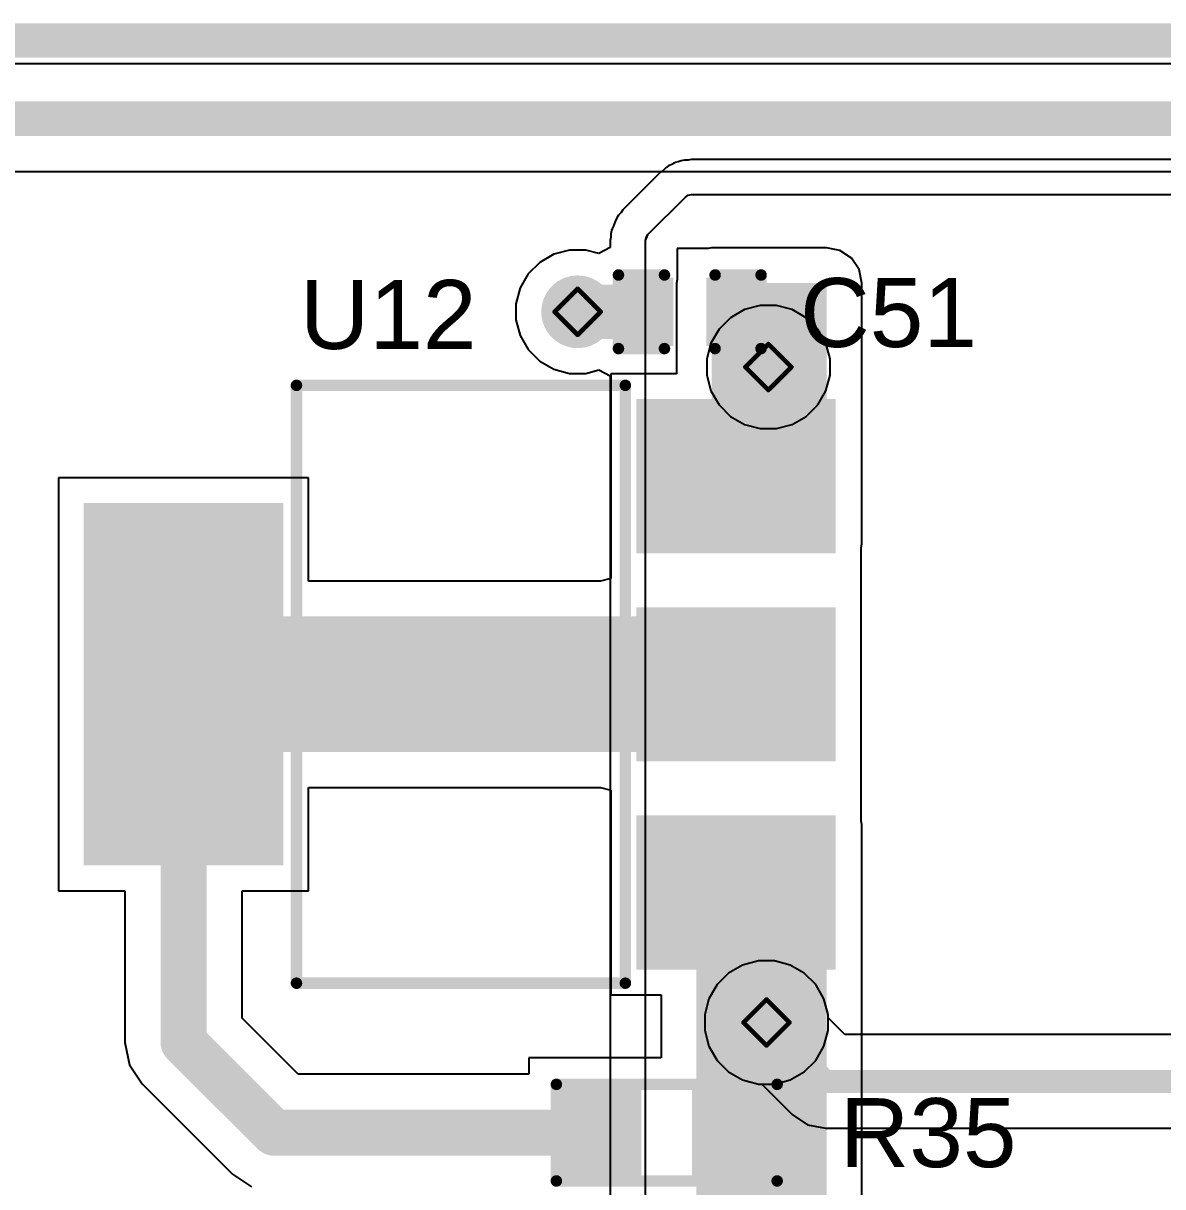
# Model space of a CAD drawing. Header units: inches. Extents: x -17.5 to 14.7, y -6.2 to 5.9.
# Drawn here: x 1.29 to 1.785, y 0.611 to 1.118 of the extents above; entities that cross this region are included whole.
import ezdxf

# ---------------------------------------------------------------- set-up
doc = ezdxf.new("R2010")
doc.units = ezdxf.units.IN
doc.header["$MEASUREMENT"] = 0
for name, color, linetype in [('Bottom Layer', 5, 'Continuous'), ('Bottom Solder', 6, 'Continuous'), ('Drill Drawing', 1, 'Continuous'), ('Ground Layer', 76, 'Continuous'), ('Power Layer', 16, 'Continuous'), ('Top Layer', 1, 'Continuous'), ('Top Overlay', 2, 'Continuous'), ('Top Paste', 8, 'Continuous'), ('Top Solder', 216, 'Continuous'), ('Via Holes', 16, 'Continuous')]:
    doc.layers.add(name, color=color, linetype=linetype)
doc.styles.add('Arial', font='', dxfattribs={"height": 0.2})
doc.styles.get('Arial').set_extended_font_data('Arial')

# ---------------------------------------------------------------- blocks, each defined once
blk = doc.blocks.new('SOT__223_71')
at = {"layer": 'Top Layer'}
for points in [[(-0.0748, 0.15945), (0.0748, 0.15945), (0.0748, 0.08071), (-0.0748, 0.08071)], [(-0.12008, -0.08071), (-0.06102, -0.08071), (-0.06102, -0.15945), (-0.12008, -0.15945)], [(-0.02953, -0.08071), (0.02953, -0.08071), (0.02953, -0.15945), (-0.02953, -0.15945)], [(0.06102, -0.08071), (0.12008, -0.08071), (0.12008, -0.15945), (0.06102, -0.15945)]]:
    blk.add_hatch(color=1, dxfattribs=at).paths.add_polyline_path(points)
at = {"layer": 'Top Paste'}
for points in [[(-0.0748, 0.15945), (0.0748, 0.15945), (0.0748, 0.08071), (-0.0748, 0.08071)], [(-0.12008, -0.08071), (-0.06102, -0.08071), (-0.06102, -0.15945), (-0.12008, -0.15945)], [(-0.02953, -0.08071), (0.02953, -0.08071), (0.02953, -0.15945), (-0.02953, -0.15945)], [(0.06102, -0.08071), (0.12008, -0.08071), (0.12008, -0.15945), (0.06102, -0.15945)]]:
    blk.add_hatch(color=8, dxfattribs=at).paths.add_polyline_path(points)
at = {"layer": 'Top Solder'}
for points in [[(-0.0788, 0.16345), (0.0788, 0.16345), (0.0788, 0.07671), (-0.0788, 0.07671)], [(-0.12408, -0.07671), (-0.05702, -0.07671), (-0.05702, -0.16345), (-0.12408, -0.16345)], [(-0.03353, -0.07671), (0.03353, -0.07671), (0.03353, -0.16345), (-0.03353, -0.16345)], [(0.05702, -0.07671), (0.12408, -0.07671), (0.12408, -0.16345), (0.05702, -0.16345)]]:
    blk.add_hatch(color=216, dxfattribs=at).paths.add_polyline_path(points)
at = {"layer": 'Top Overlay'}
for points in [[(-0.13, 0.071, 0.005, 0.005, 0), (0.13, 0.071, 0.005, 0.005, 0)], [(-0.13, 0.071, 0.005, 0.005, 0), (-0.13, -0.072, 0.005, 0.005, 0)], [(0.13, 0.071, 0.005, 0.005, 0), (0.13, -0.072, 0.005, 0.005, 0)], [(-0.13, -0.072, 0.005, 0.005, 0), (0.13, -0.072, 0.005, 0.005, 0)], [(-0.132, -0.116, 0.00787, 0.00787, 0), (-0.127, -0.121, 0.00787, 0.00787, 0)], [(-0.132, -0.116, 0.00787, 0.00787, 0), (-0.132, -0.126, 0.00787, 0.00787, 0)], [(-0.127, -0.121, 0.00787, 0.00787, 0), (-0.132, -0.126, 0.00787, 0.00787, 0)]]:
    blk.add_lwpolyline(points, format="xyseb", dxfattribs=at)
for points in [[(-0.13125, 0.071, 0.0025, 0.0025, 1), (-0.12875, 0.071, 0.0025, 0.0025, 1)], [(-0.13125, 0.071, 0.0025, 0.0025, 1), (-0.12875, 0.071, 0.0025, 0.0025, 1)], [(0.12875, 0.071, 0.0025, 0.0025, 1), (0.13125, 0.071, 0.0025, 0.0025, 1)], [(0.12875, 0.071, 0.0025, 0.0025, 1), (0.13125, 0.071, 0.0025, 0.0025, 1)], [(-0.13125, -0.072, 0.0025, 0.0025, 1), (-0.12875, -0.072, 0.0025, 0.0025, 1)], [(-0.13125, -0.072, 0.0025, 0.0025, 1), (-0.12875, -0.072, 0.0025, 0.0025, 1)], [(0.12875, -0.072, 0.0025, 0.0025, 1), (0.13125, -0.072, 0.0025, 0.0025, 1)], [(0.12875, -0.072, 0.0025, 0.0025, 1), (0.13125, -0.072, 0.0025, 0.0025, 1)], [(-0.13397, -0.116, 0.00394, 0.00394, 1), (-0.13003, -0.116, 0.00394, 0.00394, 1)], [(-0.13397, -0.116, 0.00394, 0.00394, 1), (-0.13003, -0.116, 0.00394, 0.00394, 1)], [(-0.12897, -0.121, 0.00394, 0.00394, 1), (-0.12503, -0.121, 0.00394, 0.00394, 1)], [(-0.12897, -0.121, 0.00394, 0.00394, 1), (-0.12503, -0.121, 0.00394, 0.00394, 1)], [(-0.13397, -0.126, 0.00394, 0.00394, 1), (-0.13003, -0.126, 0.00394, 0.00394, 1)], [(-0.13397, -0.126, 0.00394, 0.00394, 1), (-0.13003, -0.126, 0.00394, 0.00394, 1)]]:
    blk.add_lwpolyline(points, format="xyseb", close=True, dxfattribs=at)
blk = doc.blocks.new('R___0603_96')
at = {"layer": 'Top Layer'}
for points in [[(-0.015, 0.0175), (-0.015, -0.0175), (-0.045, -0.0175), (-0.045, 0.0175)], [(0.045, 0.0175), (0.045, -0.0175), (0.015, -0.0175), (0.015, 0.0175)]]:
    blk.add_hatch(color=1, dxfattribs=at).paths.add_polyline_path(points)
at = {"layer": 'Top Paste'}
for points in [[(-0.015, 0.0175), (-0.015, -0.0175), (-0.045, -0.0175), (-0.045, 0.0175)], [(0.045, 0.0175), (0.045, -0.0175), (0.015, -0.0175), (0.015, 0.0175)]]:
    blk.add_hatch(color=8, dxfattribs=at).paths.add_polyline_path(points)
at = {"layer": 'Top Solder'}
for points in [[(-0.011, 0.0215), (-0.011, -0.0215), (-0.049, -0.0215), (-0.049, 0.0215)], [(0.049, 0.0215), (0.049, -0.0215), (0.011, -0.0215), (0.011, 0.0215)]]:
    blk.add_hatch(color=216, dxfattribs=at).paths.add_polyline_path(points)
at = {"layer": 'Top Overlay'}
for points in [[(-0.048, -0.021, 0.005, 0.005, 0), (-0.048, 0.021, 0.005, 0.005, 0)], [(-0.048, 0.021, 0.005, 0.005, 0), (0.048, 0.021, 0.005, 0.005, 0)], [(0.048, -0.021, 0.005, 0.005, 0), (0.048, 0.021, 0.005, 0.005, 0)], [(-0.048, -0.021, 0.005, 0.005, 0), (0.048, -0.021, 0.005, 0.005, 0)]]:
    blk.add_lwpolyline(points, format="xyseb", dxfattribs=at)
for points in [[(-0.04925, 0.021, 0.0025, 0.0025, 1), (-0.04675, 0.021, 0.0025, 0.0025, 1)], [(-0.04925, 0.021, 0.0025, 0.0025, 1), (-0.04675, 0.021, 0.0025, 0.0025, 1)], [(0.04675, 0.021, 0.0025, 0.0025, 1), (0.04925, 0.021, 0.0025, 0.0025, 1)], [(0.04675, 0.021, 0.0025, 0.0025, 1), (0.04925, 0.021, 0.0025, 0.0025, 1)], [(-0.04925, -0.021, 0.0025, 0.0025, 1), (-0.04675, -0.021, 0.0025, 0.0025, 1)], [(-0.04925, -0.021, 0.0025, 0.0025, 1), (-0.04675, -0.021, 0.0025, 0.0025, 1)], [(0.04675, -0.021, 0.0025, 0.0025, 1), (0.04925, -0.021, 0.0025, 0.0025, 1)], [(0.04675, -0.021, 0.0025, 0.0025, 1), (0.04925, -0.021, 0.0025, 0.0025, 1)]]:
    blk.add_lwpolyline(points, format="xyseb", close=True, dxfattribs=at)
blk = doc.blocks.new('C___0402_167')
at = {"layer": 'Top Layer'}
for points in [[(-0.0275, -0.0125), (-0.0275, 0.0125), (-0.0095, 0.0125), (-0.0095, -0.0125)], [(0.0095, -0.0125), (0.0095, 0.0125), (0.0275, 0.0125), (0.0275, -0.0125)]]:
    blk.add_hatch(color=1, dxfattribs=at).paths.add_polyline_path(points)
at = {"layer": 'Top Paste'}
for points in [[(-0.0275, -0.0125), (-0.0275, 0.0125), (-0.0095, 0.0125), (-0.0095, -0.0125)], [(0.0095, -0.0125), (0.0095, 0.0125), (0.0275, 0.0125), (0.0275, -0.0125)]]:
    blk.add_hatch(color=8, dxfattribs=at).paths.add_polyline_path(points)
at = {"layer": 'Top Solder'}
for points in [[(-0.02986, -0.01486), (-0.02986, 0.01486), (-0.00714, 0.01486), (-0.00714, -0.01486)], [(0.00714, -0.01486), (0.00714, 0.01486), (0.02986, 0.01486), (0.02986, -0.01486)]]:
    blk.add_hatch(color=216, dxfattribs=at).paths.add_polyline_path(points)
at = {"layer": 'Top Overlay'}
for points in [[(-0.031, -0.016, 0.005, 0.005, 0), (-0.031, 0.016, 0.005, 0.005, 0)], [(-0.031, 0.016, 0.005, 0.005, 0), (-0.011, 0.016, 0.005, 0.005, 0)], [(0.011, 0.016, 0.005, 0.005, 0), (0.031, 0.016, 0.005, 0.005, 0)], [(0.031, -0.016, 0.005, 0.005, 0), (0.031, 0.016, 0.005, 0.005, 0)], [(-0.031, -0.016, 0.005, 0.005, 0), (-0.011, -0.016, 0.005, 0.005, 0)], [(0.011, -0.016, 0.005, 0.005, 0), (0.031, -0.016, 0.005, 0.005, 0)]]:
    blk.add_lwpolyline(points, format="xyseb", dxfattribs=at)
for points in [[(-0.03225, 0.016, 0.0025, 0.0025, 1), (-0.02975, 0.016, 0.0025, 0.0025, 1)], [(-0.03225, 0.016, 0.0025, 0.0025, 1), (-0.02975, 0.016, 0.0025, 0.0025, 1)], [(-0.01225, 0.016, 0.0025, 0.0025, 1), (-0.00975, 0.016, 0.0025, 0.0025, 1)], [(0.00975, 0.016, 0.0025, 0.0025, 1), (0.01225, 0.016, 0.0025, 0.0025, 1)], [(0.02975, 0.016, 0.0025, 0.0025, 1), (0.03225, 0.016, 0.0025, 0.0025, 1)], [(0.02975, 0.016, 0.0025, 0.0025, 1), (0.03225, 0.016, 0.0025, 0.0025, 1)], [(-0.03225, -0.016, 0.0025, 0.0025, 1), (-0.02975, -0.016, 0.0025, 0.0025, 1)], [(-0.03225, -0.016, 0.0025, 0.0025, 1), (-0.02975, -0.016, 0.0025, 0.0025, 1)], [(-0.01225, -0.016, 0.0025, 0.0025, 1), (-0.00975, -0.016, 0.0025, 0.0025, 1)], [(0.00975, -0.016, 0.0025, 0.0025, 1), (0.01225, -0.016, 0.0025, 0.0025, 1)], [(0.02975, -0.016, 0.0025, 0.0025, 1), (0.03225, -0.016, 0.0025, 0.0025, 1)], [(0.02975, -0.016, 0.0025, 0.0025, 1), (0.03225, -0.016, 0.0025, 0.0025, 1)]]:
    blk.add_lwpolyline(points, format="xyseb", close=True, dxfattribs=at)

msp = doc.modelspace()

# ---------------------------------------------------------------- hatches: boundary and pattern name
at = {"layer": 'Bottom Layer'}
h = msp.add_hatch(color=5, dxfattribs=at)
edge = h.paths.add_edge_path()
edge.add_arc((1.53107, 0.99202), 0.01181, 0, 360)
h = msp.add_hatch(color=5, dxfattribs=at)
edge = h.paths.add_edge_path()
edge.add_arc((1.614, 0.968), 0.01181, 0, 360)
h = msp.add_hatch(color=5, dxfattribs=at)
edge = h.paths.add_edge_path()
edge.add_arc((1.61316, 0.68292), 0.01181, 0, 360)
at = {"layer": 'Bottom Solder'}
h = msp.add_hatch(color=6, dxfattribs=at)
edge = h.paths.add_edge_path()
edge.add_arc((1.53107, 0.99202), 0.01581, 0, 360)
h = msp.add_hatch(color=6, dxfattribs=at)
edge = h.paths.add_edge_path()
edge.add_arc((1.614, 0.968), 0.01581, 0, 360)
h = msp.add_hatch(color=6, dxfattribs=at)
edge = h.paths.add_edge_path()
edge.add_arc((1.61316, 0.68292), 0.01581, 0, 360)
at = {"layer": 'Ground Layer'}
h = msp.add_hatch(color=76, dxfattribs=at)
edge = h.paths.add_edge_path()
edge.add_arc((1.53107, 0.99202), 0.01181, 0, 360)
h = msp.add_hatch(color=76, dxfattribs=at)
edge = h.paths.add_edge_path()
edge.add_arc((1.614, 0.968), 0.01181, 0, 360)
h = msp.add_hatch(color=76, dxfattribs=at)
edge = h.paths.add_edge_path()
edge.add_arc((1.61316, 0.68292), 0.01181, 0, 360)
at = {"layer": 'Power Layer'}
h = msp.add_hatch(color=16, dxfattribs=at)
edge = h.paths.add_edge_path()
edge.add_arc((1.53107, 0.99202), 0.01181, 0, 360)
h = msp.add_hatch(color=16, dxfattribs=at)
edge = h.paths.add_edge_path()
edge.add_arc((1.614, 0.968), 0.01181, 0, 360)
h = msp.add_hatch(color=16, dxfattribs=at)
edge = h.paths.add_edge_path()
edge.add_arc((1.61316, 0.68292), 0.01181, 0, 360)
at = {"layer": 'Top Layer'}
h = msp.add_hatch(color=1, dxfattribs=at)
edge = h.paths.add_edge_path()
edge.add_arc((1.53107, 0.99202), 0.01181, 0, 360)
for points in [[(1.56131, 0.98023), (1.56131, 1.00383), (1.53107, 1.00383), (1.53107, 0.98023)], [(1.58931, 0.89105), (1.63926, 0.89105), (1.63926, 1.00452), (1.58931, 1.00452)], [(1.34915, 0.8005), (1.62868, 0.8005), (1.62868, 0.85955), (1.34915, 0.85955)], [(1.58273, 0.54674), (1.63926, 0.54674), (1.63926, 0.769), (1.58273, 0.769)]]:
    msp.add_hatch(color=1, dxfattribs=at).paths.add_polyline_path(points)
h = msp.add_hatch(color=1, dxfattribs=at)
edge = h.paths.add_edge_path()
edge.add_arc((1.614, 0.968), 0.01181, 0, 360)
h = msp.add_hatch(color=1, dxfattribs=at)
edge = h.paths.add_edge_path()
edge.add_arc((1.61316, 0.68292), 0.01181, 0, 360)
at = {"layer": 'Top Solder'}
h = msp.add_hatch(color=216, dxfattribs=at)
edge = h.paths.add_edge_path()
edge.add_arc((1.53107, 0.99202), 0.01581, 0, 360)
h = msp.add_hatch(color=216, dxfattribs=at)
edge = h.paths.add_edge_path()
edge.add_arc((1.614, 0.968), 0.01581, 0, 360)
h = msp.add_hatch(color=216, dxfattribs=at)
edge = h.paths.add_edge_path()
edge.add_arc((1.61316, 0.68292), 0.01581, 0, 360)
at = {"layer": 'Via Holes'}
h = msp.add_hatch(color=7, dxfattribs=at)
edge = h.paths.add_edge_path()
edge.add_arc((1.53107, 0.99202), 0.00591, 0, 360)
h = msp.add_hatch(color=7, dxfattribs=at)
edge = h.paths.add_edge_path()
edge.add_arc((1.614, 0.968), 0.00591, 0, 360)
h = msp.add_hatch(color=7, dxfattribs=at)
edge = h.paths.add_edge_path()
edge.add_arc((1.61316, 0.68292), 0.00591, 0, 360)

# ---------------------------------------------------------------- linework, layer by layer
at = {"layer": 'Bottom Layer'}
for p, q in [((1.60365, 0.99298), (1.59754, 0.98945)), ((1.61047, 0.99481), (1.60365, 0.99298)), ((1.61753, 0.99481), (1.61047, 0.99481)), ((1.62435, 0.99298), (1.61753, 0.99481)), ((1.63046, 0.98945), (1.62435, 0.99298)), ((1.59754, 0.98945), (1.59255, 0.98446)), ((1.63545, 0.98446), (1.63046, 0.98945)), ((1.59255, 0.98446), (1.58902, 0.97835)), ((1.63898, 0.97835), (1.63545, 0.98446)), ((1.58902, 0.97835), (1.58719, 0.97153)), ((1.64081, 0.97153), (1.63898, 0.97835)), ((1.58719, 0.97153), (1.58719, 0.96447)), ((1.64081, 0.96447), (1.64081, 0.97153)), ((1.58719, 0.96447), (1.58902, 0.95765)), ((1.63898, 0.95765), (1.64081, 0.96447)), ((1.58902, 0.95765), (1.59255, 0.95154)), ((1.63545, 0.95154), (1.63898, 0.95765)), ((1.59255, 0.95154), (1.59754, 0.94655)), ((1.63046, 0.94655), (1.63545, 0.95154)), ((1.59754, 0.94655), (1.60365, 0.94302)), ((1.62435, 0.94302), (1.63046, 0.94655)), ((1.60365, 0.94302), (1.61047, 0.94119)), ((1.61047, 0.94119), (1.61753, 0.94119)), ((1.61753, 0.94119), (1.62435, 0.94302)), ((1.60963, 0.70973), (1.60281, 0.7079)), ((1.61669, 0.70973), (1.60963, 0.70973)), ((1.62351, 0.7079), (1.61669, 0.70973)), ((1.5967, 0.70437), (1.5917, 0.69938)), ((1.60281, 0.7079), (1.5967, 0.70437)), ((1.62962, 0.70437), (1.62351, 0.7079)), ((1.63461, 0.69938), (1.62962, 0.70437)), ((1.5917, 0.69938), (1.58817, 0.69326)), ((1.63814, 0.69326), (1.63461, 0.69938)), ((1.58817, 0.69326), (1.58635, 0.68645)), ((1.63997, 0.68645), (1.63814, 0.69326)), ((1.58635, 0.68645), (1.58635, 0.67939)), ((1.63997, 0.68494), (1.63997, 0.68645)), ((1.64721, 0.6777), (1.63997, 0.68494)), ((1.58635, 0.67939), (1.58817, 0.67257)), ((2.1191, 0.6777), (1.64721, 0.6777)), ((1.58817, 0.67257), (1.5917, 0.66645)), ((1.5917, 0.66645), (1.5967, 0.66146)), ((1.5967, 0.66146), (1.60281, 0.65793)), ((1.60281, 0.65793), (1.60963, 0.6561)), ((1.60963, 0.6561), (1.61113, 0.6561)), ((1.61113, 0.6561), (1.62435, 0.64289)), ((1.62435, 0.64289), (1.63096, 0.63847)), ((1.63096, 0.63847), (1.63877, 0.63691)), ((1.63877, 0.63691), (2.14736, 0.63691))]:
    msp.add_line(p, q, dxfattribs=at)
for points in [[(1.61316, 0.68292, 0.01, 0.01, 0), (1.63877, 0.65731, 0.01, 0.01, 0)], [(1.63877, 0.65731, 0.01, 0.01, 0), (2.14736, 0.65731, 0.01, 0.01, 0)]]:
    msp.add_lwpolyline(points, format="xyseb", dxfattribs=at)
for points in [[(1.61066, 0.68292, 0.005, 0.005, 1), (1.61566, 0.68292, 0.005, 0.005, 1)], [(1.63627, 0.65731, 0.005, 0.005, 1), (1.64127, 0.65731, 0.005, 0.005, 1)], [(1.63627, 0.65731, 0.005, 0.005, 1), (1.64127, 0.65731, 0.005, 0.005, 1)]]:
    msp.add_lwpolyline(points, format="xyseb", close=True, dxfattribs=at)
at = {"layer": 'Drill Drawing'}
for points in [[(1.52107, 0.99202, 0.002, 0.002, 0), (1.53107, 1.00202, 0.002, 0.002, 0)], [(1.53107, 1.00202, 0.002, 0.002, 0), (1.54107, 0.99202, 0.002, 0.002, 0)], [(1.52107, 0.99202, 0.002, 0.002, 0), (1.53107, 0.98202, 0.002, 0.002, 0)], [(1.53107, 0.98202, 0.002, 0.002, 0), (1.54107, 0.99202, 0.002, 0.002, 0)], [(1.604, 0.968, 0.002, 0.002, 0), (1.614, 0.978, 0.002, 0.002, 0)], [(1.614, 0.978, 0.002, 0.002, 0), (1.624, 0.968, 0.002, 0.002, 0)], [(1.604, 0.968, 0.002, 0.002, 0), (1.614, 0.958, 0.002, 0.002, 0)], [(1.614, 0.958, 0.002, 0.002, 0), (1.624, 0.968, 0.002, 0.002, 0)], [(1.60316, 0.68292, 0.002, 0.002, 0), (1.61316, 0.69292, 0.002, 0.002, 0)], [(1.61316, 0.69292, 0.002, 0.002, 0), (1.62316, 0.68292, 0.002, 0.002, 0)], [(1.60316, 0.68292, 0.002, 0.002, 0), (1.61316, 0.67292, 0.002, 0.002, 0)], [(1.61316, 0.67292, 0.002, 0.002, 0), (1.62316, 0.68292, 0.002, 0.002, 0)]]:
    msp.add_lwpolyline(points, format="xyseb", dxfattribs=at)
for points in [[(1.53057, 1.00202, 0.001, 0.001, 1), (1.53157, 1.00202, 0.001, 0.001, 1)], [(1.53057, 1.00202, 0.001, 0.001, 1), (1.53157, 1.00202, 0.001, 0.001, 1)], [(1.52057, 0.99202, 0.001, 0.001, 1), (1.52157, 0.99202, 0.001, 0.001, 1)], [(1.52057, 0.99202, 0.001, 0.001, 1), (1.52157, 0.99202, 0.001, 0.001, 1)], [(1.54057, 0.99202, 0.001, 0.001, 1), (1.54157, 0.99202, 0.001, 0.001, 1)], [(1.54057, 0.99202, 0.001, 0.001, 1), (1.54157, 0.99202, 0.001, 0.001, 1)], [(1.53057, 0.98202, 0.001, 0.001, 1), (1.53157, 0.98202, 0.001, 0.001, 1)], [(1.53057, 0.98202, 0.001, 0.001, 1), (1.53157, 0.98202, 0.001, 0.001, 1)], [(1.6135, 0.978, 0.001, 0.001, 1), (1.6145, 0.978, 0.001, 0.001, 1)], [(1.6135, 0.978, 0.001, 0.001, 1), (1.6145, 0.978, 0.001, 0.001, 1)], [(1.6035, 0.968, 0.001, 0.001, 1), (1.6045, 0.968, 0.001, 0.001, 1)], [(1.6035, 0.968, 0.001, 0.001, 1), (1.6045, 0.968, 0.001, 0.001, 1)], [(1.6235, 0.968, 0.001, 0.001, 1), (1.6245, 0.968, 0.001, 0.001, 1)], [(1.6235, 0.968, 0.001, 0.001, 1), (1.6245, 0.968, 0.001, 0.001, 1)], [(1.6135, 0.958, 0.001, 0.001, 1), (1.6145, 0.958, 0.001, 0.001, 1)], [(1.6135, 0.958, 0.001, 0.001, 1), (1.6145, 0.958, 0.001, 0.001, 1)], [(1.61266, 0.69292, 0.001, 0.001, 1), (1.61366, 0.69292, 0.001, 0.001, 1)], [(1.61266, 0.69292, 0.001, 0.001, 1), (1.61366, 0.69292, 0.001, 0.001, 1)], [(1.60266, 0.68292, 0.001, 0.001, 1), (1.60366, 0.68292, 0.001, 0.001, 1)], [(1.60266, 0.68292, 0.001, 0.001, 1), (1.60366, 0.68292, 0.001, 0.001, 1)], [(1.62266, 0.68292, 0.001, 0.001, 1), (1.62366, 0.68292, 0.001, 0.001, 1)], [(1.62266, 0.68292, 0.001, 0.001, 1), (1.62366, 0.68292, 0.001, 0.001, 1)], [(1.61266, 0.67292, 0.001, 0.001, 1), (1.61366, 0.67292, 0.001, 0.001, 1)], [(1.61266, 0.67292, 0.001, 0.001, 1), (1.61366, 0.67292, 0.001, 0.001, 1)]]:
    msp.add_lwpolyline(points, format="xyseb", close=True, dxfattribs=at)
at = {"layer": 'Ground Layer'}
for p, q in [((1.60365, 0.99298), (1.59754, 0.98945)), ((1.61047, 0.99481), (1.60365, 0.99298)), ((1.61753, 0.99481), (1.61047, 0.99481)), ((1.62435, 0.99298), (1.61753, 0.99481)), ((1.63046, 0.98945), (1.62435, 0.99298)), ((1.59754, 0.98945), (1.59255, 0.98446)), ((1.63545, 0.98446), (1.63046, 0.98945)), ((1.59255, 0.98446), (1.58902, 0.97835)), ((1.63898, 0.97835), (1.63545, 0.98446)), ((1.58902, 0.97835), (1.58719, 0.97153)), ((1.64081, 0.97153), (1.63898, 0.97835)), ((1.58719, 0.97153), (1.58719, 0.96447)), ((1.64081, 0.96447), (1.64081, 0.97153)), ((1.58719, 0.96447), (1.58902, 0.95765)), ((1.63898, 0.95765), (1.64081, 0.96447)), ((1.58902, 0.95765), (1.59255, 0.95154)), ((1.63545, 0.95154), (1.63898, 0.95765)), ((1.59255, 0.95154), (1.59754, 0.94655)), ((1.63046, 0.94655), (1.63545, 0.95154)), ((1.59754, 0.94655), (1.60365, 0.94302)), ((1.62435, 0.94302), (1.63046, 0.94655)), ((1.60365, 0.94302), (1.61047, 0.94119)), ((1.61047, 0.94119), (1.61753, 0.94119)), ((1.61753, 0.94119), (1.62435, 0.94302)), ((1.60963, 0.70973), (1.60281, 0.7079)), ((1.61669, 0.70973), (1.60963, 0.70973)), ((1.62351, 0.7079), (1.61669, 0.70973)), ((1.5967, 0.70437), (1.5917, 0.69938)), ((1.60281, 0.7079), (1.5967, 0.70437)), ((1.62962, 0.70437), (1.62351, 0.7079)), ((1.63461, 0.69938), (1.62962, 0.70437)), ((1.5917, 0.69938), (1.58817, 0.69326)), ((1.63814, 0.69326), (1.63461, 0.69938)), ((1.58817, 0.69326), (1.58635, 0.68645)), ((1.63997, 0.68645), (1.63814, 0.69326)), ((1.58635, 0.68645), (1.58635, 0.67939)), ((1.63997, 0.67939), (1.63997, 0.68645)), ((1.58635, 0.67939), (1.58817, 0.67257)), ((1.63814, 0.67257), (1.63997, 0.67939)), ((1.58817, 0.67257), (1.5917, 0.66645)), ((1.63461, 0.66645), (1.63814, 0.67257)), ((1.5917, 0.66645), (1.5967, 0.66146)), ((1.62962, 0.66146), (1.63461, 0.66645)), ((1.5967, 0.66146), (1.60281, 0.65793)), ((1.60281, 0.65793), (1.60963, 0.6561)), ((1.61669, 0.6561), (1.62351, 0.65793)), ((1.62351, 0.65793), (1.62962, 0.66146)), ((1.60963, 0.6561), (1.61669, 0.6561))]:
    msp.add_line(p, q, dxfattribs=at)
at = {"layer": 'Power Layer'}
for p, q in [((1.57613, 1.05772), (1.57482, 1.05718)), ((1.57752, 1.058), (1.57613, 1.05772)), ((1.57613, 1.05772), (1.57613, 1.05772)), ((1.57903, 1.058), (1.57752, 1.058)), ((1.57912, 1.05802), (1.57903, 1.058)), ((1.58051, 1.05829), (1.57912, 1.05802)), ((1.57912, 1.05802), (1.57912, 1.05802)), ((2.04906, 1.05829), (1.58051, 1.05829)), ((1.56712, 1.05275), (1.55077, 1.0364)), ((1.56837, 1.05359), (1.56712, 1.05275)), ((1.56838, 1.0536), (1.56837, 1.05359)), ((1.56843, 1.05367), (1.56838, 1.0536)), ((1.5685, 1.05371), (1.56843, 1.05367)), ((1.56944, 1.05465), (1.5685, 1.05371)), ((1.57062, 1.05544), (1.56944, 1.05465)), ((1.57201, 1.05602), (1.57062, 1.05544)), ((1.57208, 1.05606), (1.57201, 1.05602)), ((1.57326, 1.05685), (1.57208, 1.05606)), ((1.57208, 1.05606), (1.57208, 1.05606)), ((1.57336, 1.05687), (1.57326, 1.05685)), ((1.57343, 1.05692), (1.57336, 1.05687)), ((1.57482, 1.05718), (1.57343, 1.05692)), ((1.57343, 1.05692), (1.57343, 1.05692)), ((1.57793, 1.04193), (1.57912, 1.04272)), ((1.57794, 1.04194), (1.57911, 1.04272)), ((1.57911, 1.04272), (1.58051, 1.043)), ((1.57912, 1.04272), (1.5805, 1.043)), ((1.57912, 1.04272), (1.57912, 1.04272)), ((1.5805, 1.043), (1.58201, 1.043)), ((1.58051, 1.043), (2.21, 1.043)), ((1.58201, 1.043), (1.58201, 1.043)), ((1.58201, 1.043), (2.0554, 1.043)), ((1.56158, 1.02558), (1.57794, 1.04194)), ((1.56158, 1.02558), (1.57793, 1.04193)), ((1.54808, 1.0329), (1.5475, 1.03151)), ((1.54886, 1.03408), (1.54808, 1.0329)), ((1.54993, 1.03514), (1.54886, 1.03408)), ((1.55077, 1.0364), (1.54993, 1.03514)), ((1.54579, 1.02739), (1.54552, 1.02599)), ((1.54637, 1.02878), (1.54579, 1.02739)), ((1.54639, 1.02886), (1.54637, 1.02878)), ((1.54644, 1.02894), (1.54639, 1.02886)), ((1.54743, 1.03135), (1.54644, 1.02894)), ((1.54745, 1.03143), (1.54743, 1.03135)), ((1.5475, 1.03151), (1.54745, 1.03143)), ((1.54552, 1.02449), (1.54522, 1.02301)), ((1.54522, 1.02301), (1.54522, 1.01991)), ((1.54552, 1.02599), (1.54552, 1.02449)), ((1.56052, 1.02301), (1.56079, 1.0244)), ((1.56052, 1.02301), (1.56056, 1.02308)), ((1.56052, 0.46858), (1.56052, 1.02301)), ((1.56052, 0.46858), (1.56052, 1.02301)), ((1.56056, 1.02308), (1.56156, 1.0255)), ((1.56079, 1.0244), (1.56158, 1.02558)), ((1.56156, 1.0255), (1.56158, 1.02558)), ((1.52754, 1.01884), (1.52072, 1.01701)), ((1.5346, 1.01884), (1.52754, 1.01884)), ((1.54022, 1.01733), (1.5346, 1.01884)), ((1.54522, 1.01991), (1.54022, 1.01733)), ((1.51461, 1.01348), (1.50962, 1.00849)), ((1.52072, 1.01701), (1.51461, 1.01348)), ((1.50962, 1.00849), (1.50609, 1.00237)), ((1.50609, 1.00237), (1.50426, 0.99555)), ((1.50426, 0.99555), (1.50426, 0.98849)), ((1.50426, 0.98849), (1.50609, 0.98168)), ((1.50609, 0.98168), (1.50962, 0.97556)), ((1.50962, 0.97556), (1.51461, 0.97057)), ((1.51461, 0.97057), (1.52072, 0.96704)), ((1.52072, 0.96704), (1.52754, 0.96521)), ((1.5346, 0.96521), (1.54022, 0.96672)), ((1.54022, 0.96672), (1.54522, 0.96414)), ((1.52754, 0.96521), (1.5346, 0.96521)), ((1.54522, 0.96414), (1.54522, 0.4774)), ((1.60963, 0.70973), (1.60281, 0.7079)), ((1.60963, 0.70973), (1.60281, 0.7079)), ((1.61669, 0.70973), (1.60963, 0.70973)), ((1.61669, 0.70973), (1.60963, 0.70973)), ((1.62351, 0.7079), (1.61669, 0.70973)), ((1.62351, 0.7079), (1.61669, 0.70973)), ((1.5967, 0.70437), (1.5917, 0.69938)), ((1.5967, 0.70437), (1.5917, 0.69938)), ((1.60281, 0.7079), (1.5967, 0.70437)), ((1.60281, 0.7079), (1.5967, 0.70437)), ((1.62962, 0.70437), (1.62351, 0.7079)), ((1.62962, 0.70437), (1.62351, 0.7079)), ((1.63461, 0.69938), (1.62962, 0.70437)), ((1.63461, 0.69938), (1.62962, 0.70437)), ((1.5917, 0.69938), (1.58817, 0.69326)), ((1.5917, 0.69938), (1.58817, 0.69326)), ((1.63814, 0.69326), (1.63461, 0.69938)), ((1.63814, 0.69326), (1.63461, 0.69938)), ((1.58817, 0.69326), (1.58635, 0.68645)), ((1.58817, 0.69326), (1.58635, 0.68645)), ((1.63997, 0.68645), (1.63814, 0.69326)), ((1.63997, 0.68645), (1.63814, 0.69326)), ((1.58635, 0.68645), (1.58635, 0.67939)), ((1.58635, 0.68645), (1.58635, 0.67939)), ((1.63997, 0.67939), (1.63997, 0.68645)), ((1.63997, 0.67939), (1.63997, 0.68645)), ((1.58635, 0.67939), (1.58817, 0.67257)), ((1.58635, 0.67939), (1.58817, 0.67257)), ((1.63814, 0.67257), (1.63997, 0.67939)), ((1.63814, 0.67257), (1.63997, 0.67939)), ((1.58817, 0.67257), (1.5917, 0.66645)), ((1.58817, 0.67257), (1.5917, 0.66645)), ((1.63461, 0.66645), (1.63814, 0.67257)), ((1.63461, 0.66645), (1.63814, 0.67257)), ((1.5917, 0.66645), (1.5967, 0.66146)), ((1.5917, 0.66645), (1.5967, 0.66146)), ((1.62962, 0.66146), (1.63461, 0.66645)), ((1.62962, 0.66146), (1.63461, 0.66645)), ((1.5967, 0.66146), (1.60281, 0.65793)), ((1.5967, 0.66146), (1.60281, 0.65793)), ((1.60281, 0.65793), (1.60963, 0.6561)), ((1.60281, 0.65793), (1.60963, 0.6561)), ((1.61669, 0.6561), (1.62351, 0.65793)), ((1.61669, 0.6561), (1.62351, 0.65793)), ((1.62351, 0.65793), (1.62962, 0.66146)), ((1.62351, 0.65793), (1.62962, 0.66146)), ((1.60963, 0.6561), (1.61669, 0.6561)), ((1.60963, 0.6561), (1.61669, 0.6561))]:
    msp.add_line(p, q, dxfattribs=at)
at = {"layer": 'Top Layer'}
for p, q in [((0.72, 1.1), (2.10142, 1.1)), ((1.1665, 1.05306), (2.67954, 1.05306)), ((1.58783, 1.01952), (1.57431, 1.01952)), ((1.57431, 1.01952), (1.57431, 1.006)), ((1.58931, 1.01982), (1.58783, 1.01952)), ((1.63926, 1.01982), (1.58931, 1.01982)), ((1.64511, 1.01865), (1.63926, 1.01982)), ((1.65007, 1.01534), (1.64511, 1.01865)), ((1.65339, 1.01038), (1.65007, 1.01534)), ((1.65455, 1.00452), (1.65339, 1.01038)), ((1.57431, 1.006), (1.57401, 1.00452)), ((1.57401, 1.00452), (1.57401, 0.9651)), ((1.65455, 0.89105), (1.65455, 1.00452)), ((1.57401, 0.9651), (1.54552, 0.9651)), ((1.54552, 0.9651), (1.54552, 0.87985)), ((1.4141, 0.91983), (1.30536, 0.91983)), ((1.30536, 0.91983), (1.30536, 0.74022)), ((1.4141, 0.87485), (1.4141, 0.91983)), ((1.65426, 0.88957), (1.65455, 0.89105)), ((1.65426, 0.87955), (1.65426, 0.88957)), ((1.54552, 0.87605), (1.54101, 0.87485)), ((1.54552, 0.87985), (1.54552, 0.87605)), ((1.65426, 0.87455), (1.65426, 0.87955)), ((1.54101, 0.87485), (1.4141, 0.87485)), ((1.65426, 0.87105), (1.65426, 0.87455)), ((1.65426, 0.7855), (1.65426, 0.87105)), ((1.4141, 0.74022), (1.4141, 0.7852)), ((1.4141, 0.7852), (1.54101, 0.7852)), ((1.54101, 0.7852), (1.54552, 0.784)), ((1.65426, 0.784), (1.65426, 0.7855)), ((1.65426, 0.7855), (1.65426, 0.7855)), ((1.54552, 0.784), (1.54552, 0.69495)), ((1.65426, 0.7805), (1.65426, 0.784)), ((1.65426, 0.784), (1.65426, 0.784)), ((1.65426, 0.77048), (1.65426, 0.7805)), ((1.65455, 0.769), (1.65426, 0.77048)), ((1.65455, 0.56028), (1.65455, 0.769)), ((1.30536, 0.74022), (1.33424, 0.74022)), ((1.33424, 0.74022), (1.33424, 0.67427)), ((1.38522, 0.68483), (1.38522, 0.74022)), ((1.38522, 0.74022), (1.4141, 0.74022)), ((1.54552, 0.69495), (1.56744, 0.69495)), ((1.56744, 0.69495), (1.56744, 0.66752)), ((1.40953, 0.66051), (1.38522, 0.68483)), ((1.33424, 0.67427), (1.33618, 0.66452)), ((1.33618, 0.66452), (1.3417, 0.65625)), ((1.56744, 0.66752), (1.50981, 0.66752)), ((1.50981, 0.66752), (1.50981, 0.66051)), ((1.50981, 0.66051), (1.40953, 0.66051)), ((1.3417, 0.65625), (1.38095, 0.617)), ((1.38095, 0.617), (1.38922, 0.61147))]:
    msp.add_line(p, q, dxfattribs=at)
for points in [[(1.14046, 1.11, 0.015, 0.015, 0), (2.66182, 1.11, 0.015, 0.015, 0)], [(1.157, 1.076, 0.015, 0.015, 0), (2.67954, 1.076, 0.015, 0.015, 0)], [(1.53107, 0.99202, 0.01, 0.01, 0), (1.56131, 0.99202, 0.01, 0.01, 0)], [(1.35973, 0.67427, 0.02, 0.02, 0), (1.35973, 0.83002, 0.02, 0.02, 0)], [(1.35973, 0.67427, 0.02, 0.02, 0), (1.39898, 0.63502, 0.02, 0.02, 0)], [(1.39898, 0.63502, 0.02, 0.02, 0), (1.53981, 0.63502, 0.02, 0.02, 0)]]:
    msp.add_lwpolyline(points, format="xyseb", dxfattribs=at)
for points in [[(1.52857, 0.99202, 0.005, 0.005, 1), (1.53357, 0.99202, 0.005, 0.005, 1)], [(1.55881, 0.99202, 0.005, 0.005, 1), (1.56381, 0.99202, 0.005, 0.005, 1)], [(1.35473, 0.83002, 0.01, 0.01, 1), (1.36473, 0.83002, 0.01, 0.01, 1)], [(1.35473, 0.67427, 0.01, 0.01, 1), (1.36473, 0.67427, 0.01, 0.01, 1)], [(1.35473, 0.67427, 0.01, 0.01, 1), (1.36473, 0.67427, 0.01, 0.01, 1)], [(1.39398, 0.63502, 0.01, 0.01, 1), (1.40398, 0.63502, 0.01, 0.01, 1)], [(1.39398, 0.63502, 0.01, 0.01, 1), (1.40398, 0.63502, 0.01, 0.01, 1)], [(1.53481, 0.63502, 0.01, 0.01, 1), (1.54481, 0.63502, 0.01, 0.01, 1)]]:
    msp.add_lwpolyline(points, format="xyseb", close=True, dxfattribs=at)

# ---------------------------------------------------------------- block references
for name, p in [('C___0402_167', (1.57981, 0.99202)), ('R___0603_96', (1.56981, 0.63502))]:
    msp.add_blockref(name, p)
at = {"rotation": 90}
msp.add_blockref('SOT__223_71', (1.47981, 0.83002), dxfattribs=at)

# ---------------------------------------------------------------- texts
at = {"layer": 'Top Overlay', "style": 'Arial'}
for s, p in [('C51', (1.62779, 0.97669)), ('U12', (1.41025, 0.97585)), ('R35', (1.64501, 0.62002))]:
    msp.add_text(s, height=0.03, dxfattribs=at).set_placement(p)

doc.saveas('drawing.dxf')
